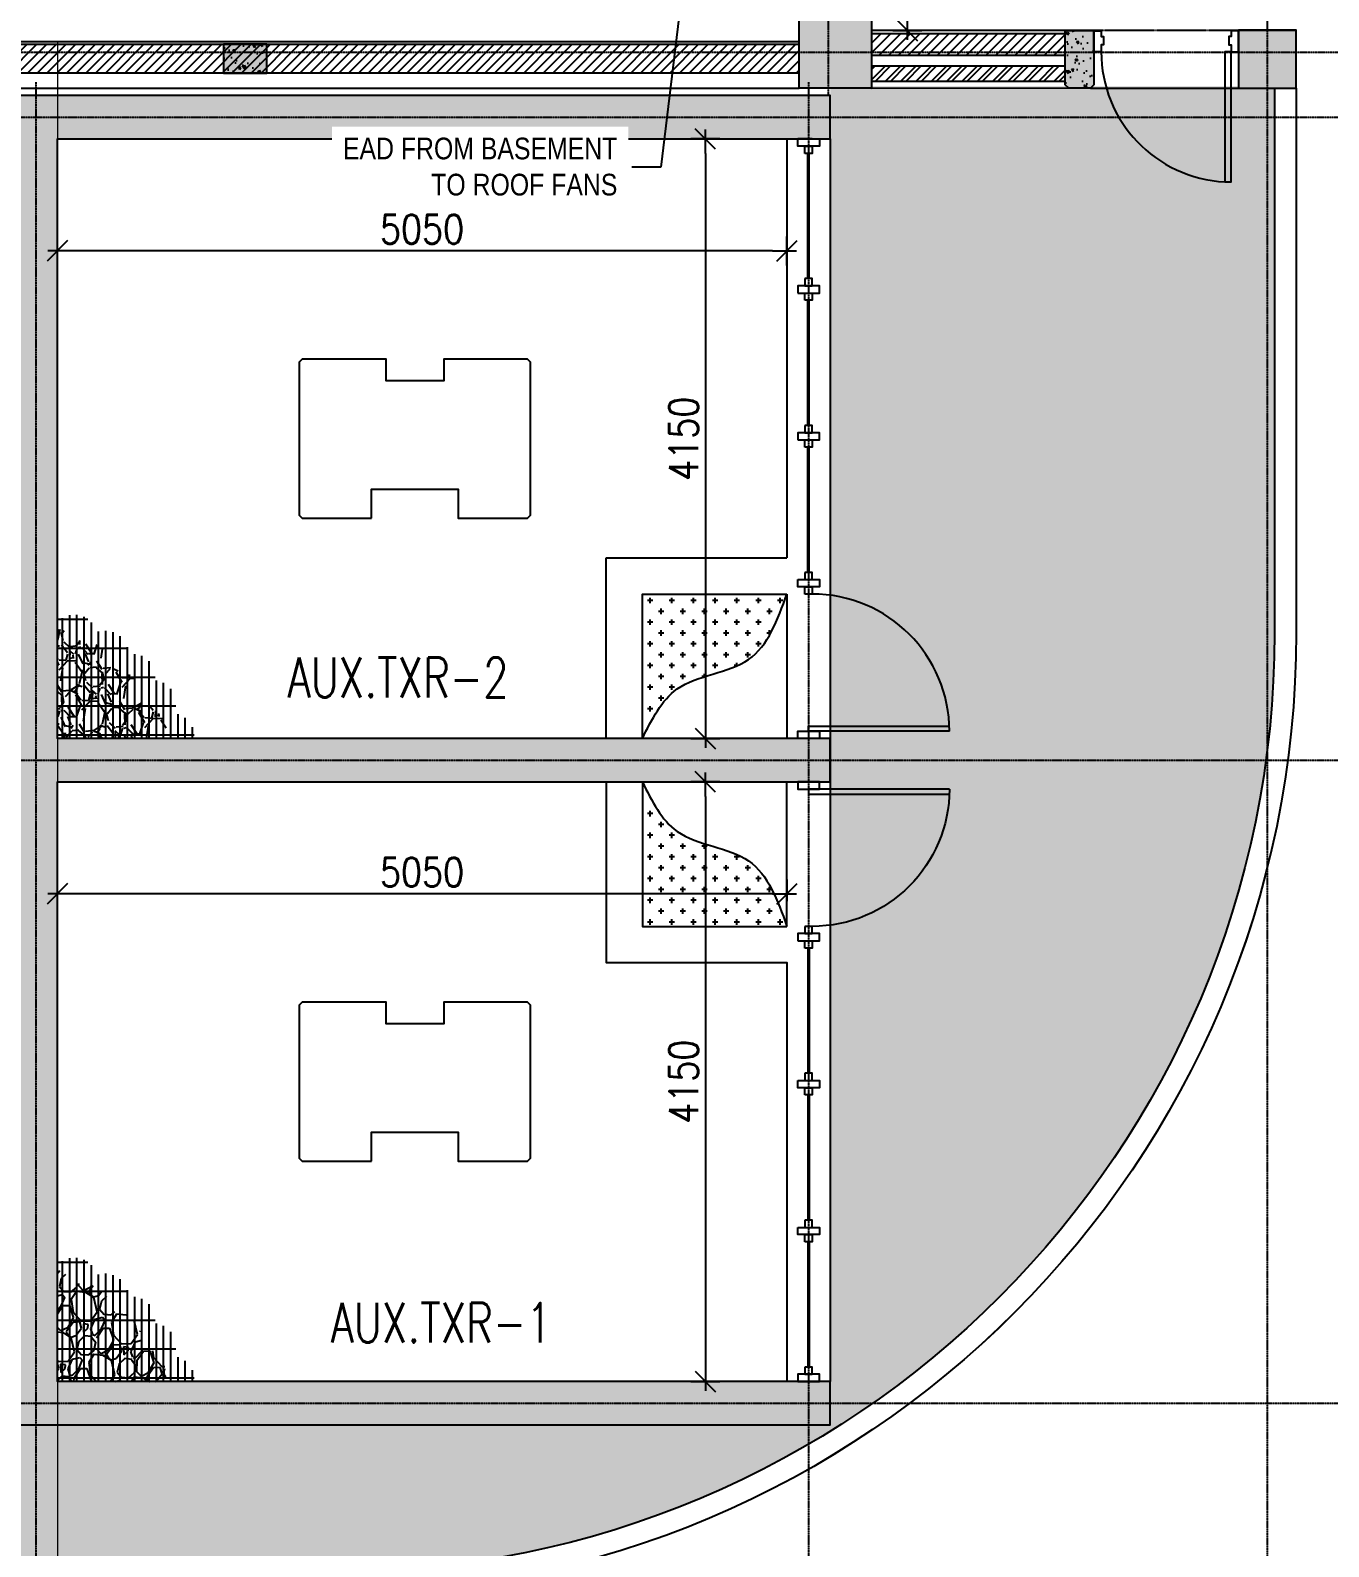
# Model space of a CAD drawing. Header units: metres. Extents: x 841183 to 1048542, y 259326 to 317714.
# Drawn here: x 955536 to 964523, y 279459 to 289954 of the extents above; entities that cross this region are included whole.
import ezdxf
from ezdxf import colors
from ezdxf.entities.mleader import LeaderData, LeaderLine
from ezdxf.math import Vec2, Vec3

# ---------------------------------------------------------------- set-up
doc = ezdxf.new("R2010")
doc.units = ezdxf.units.M
doc.header["$PDMODE"] = 34
for name, pattern in [('CENTER', [2, 1.25, -0.25, 0.25, -0.25]), ('DASHED2', [0.375, 0.25, -0.125]), ('HID', [0.345, 0.225, -0.12]), ('HIDDEN', [0.375, 0.25, -0.125]), ('VILLA AXIS$0$CENTER', [2, 1.25, -0.25, 0.25, -0.25])]:
    doc.linetypes.add(name, pattern=pattern)
for name, color, linetype in [('1-FENCE', 252, 'Continuous'), ('A-100-DIM', 1, 'Continuous'), ('A-AXIS LINE', 253, 'Continuous'), ('A-FIXTURES', 252, 'Continuous'), ('A-SECT-PATT', 9, 'Continuous'), ('A-WALL-1', 252, 'Continuous'), ('A-WALL-2', 252, 'Continuous'), ('G-COL', 252, 'Continuous'), ('G-CUT-LINE', 252, 'Continuous'), ('G-RC-WALL', 252, 'Continuous'), ('G-TEXT', 252, 'Continuous'), ('INTEC -CONC WALL BELOW', 2, 'Continuous'), ('INTEC -DOOR2', 252, 'Continuous'), ('INTEC -FENCE', 252, 'Continuous'), ('INTEC -HATCH3', 252, 'Continuous'), ('INTEC -PLASTER2', 252, 'Continuous'), ('INTEC -RC-WALL', 252, 'Continuous'), ('INTEC -WALL', 252, 'Continuous'), ('PAMCAD-PROJECTION', 7, 'Continuous'), ('TIP - BEAM-CONC', 6, 'Continuous'), ('TIP - DOOR2', 252, 'Continuous')]:
    doc.layers.add(name, color=color, linetype=linetype)
for name, color, linetype, transparency in [('A-AXIS DIMENSION', 252, 'Continuous', 0.6), ('A-HATCH', 252, 'Continuous', 0.6), ('A-HATCH MISC', 251, 'Continuous', 0.6), ('A-HATCH SOLID', 253, 'Continuous', 0.6), ('A-REFLECT DOWN', 252, 'Continuous', 0.6), ('G-HATCH', 253, 'Continuous', 0.6), ('G-HATCH-COL-WALL', 253, 'Continuous', 0.6), ('G-PAVEMENT', 252, 'Continuous', 0.6)]:
    doc.layers.add(name, color=color, linetype=linetype, transparency=transparency)
doc.styles.add('romans', font='romans.shx', dxfattribs={"width": 0.85})
doc.styles.get("Standard").update_dxf_attribs({"font": 'ARIALN.TTF'})
doc.dimstyles.new('DIM-100', dxfattribs={"dimtxt": 200, "dimasz": 100, "dimexe": 50, "dimexo": 75, "dimgap": 50, "dimtad": 1, "dimdec": 0, "dimrnd": 5, "dimzin": 9, "dimdsep": 46, "dimtxsty": 'romans', "dimblk1": 'D-oblique', "dimblk2": 'D-oblique', "dimsah": 1, "dimcen": 100, "dimdle": 100, "dimclrd": 256, "dimclre": 256, "dimclrt": 131, "dimadec": 0, "dimazin": 0, "dimtfac": 1, "dimtdec": 0, "dimtofl": 0, "dimtmove": 2, "dimatfit": 3, "dimldrblk": 'OBLIQUE', "dimfxl": 100, "dimfxlon": 1, "dimtfillclr": 256, "dimtolj": 1, "dimtzin": 0, "dimarcsym": 0})

# ---------------------------------------------------------------- blocks, each defined once
blk = doc.blocks.new('A$C10b3fa2f')
at = {"layer": 'A-REFLECT DOWN'}
h = blk.add_hatch(dxfattribs=at)
h.set_pattern_fill('AR-HBONE', color=256, scale=75, style=0)
h.set_pattern_definition([(45, (-872853.3, -501345.44), (0, 424.26407), [900, -300]), (135, (-872641.16, -501133.3), (3e-14, 424.26407), [900, -300])])
h.paths.add_polyline_path([(-40951.9, -7637.1), (-40445.1, -7637.1), (-40278.2, -7926.1), (-40445.1, -8215.1), (-40951.9, -8215.1), (-41118.8, -7926.1)])
edge = h.paths.add_edge_path()
edge.add_line((-40250.6, -6912.7), (-42275.6, -6912.7))
edge.add_line((-42275.6, -6912.7), (-42275.6, -105.8))
edge.add_line((-42275.6, -105.8), (-42275.6, 38.9))
edge.add_line((-42275.6, 38.9), (-43125, 38.9))
edge.add_line((-43125, 38.9), (-43125, -30517.1))
edge.add_line((-43125, -30517.1), (-43000, -30517.1))
edge.add_line((-43000, -30517.1), (-43000, -32386.1))
edge.add_line((-43000, -32386.1), (-6450, -32386.1))
edge.add_arc((-6450, -25886.1), 6500, 270, 360)
edge.add_line((50, -25886.1), (50, -22117.5))
edge.add_line((50, -22117.5), (-3025.4, -22117.5))
edge.add_line((-3025.4, -22117.5), (-3025.4, -31367.5))
edge.add_line((-3025.4, -31367.5), (-37875.6, -31367.3))
edge.add_line((-37875.6, -31367.3), (-37875.6, -22117.5))
edge.add_line((-37875.6, -22117.5), (-40250.6, -22117.5))
edge.add_line((-40250.6, -22117.5), (-40250.6, -6912.7))
at = {"layer": 'A-REFLECT DOWN', "color": 252, "linetype": 'CENTER', "ltscale": 10, "elevation": 74}
blk.add_lwpolyline([(-43025, -35550.3), (-6450, -35550.3, 0.1989123), (373.6, -32723.9, 0.1989119), (3200, -25900.3), (3200, 275)], format="xyb", dxfattribs=at)
at = {"layer": 'A-REFLECT DOWN', "color": 252}
for points, elevation in [([(6200, 99.7), (6200, -25900.3, -0.414213), (-6450, -38550.3), (-43075, -38550.3)], 74), ([(200, -22130.8), (200, -25900.3, -0.414213), (-6450, -32550.3), (-43050, -32550.3)], 73.9), ([(50, -22130.8), (50, -25900.3, -0.414213), (-6450, -32400.3), (-43000, -32400.3)], 73.9), ([(6310.9, -26900, -0.3914964), (-6450, -38700.3), (-36104.6, -38700.3)], 74)]:
    blk.add_lwpolyline(points, format="xyb", dxfattribs=dict(at, elevation=elevation))
blk = doc.blocks.new('Stf200x300')
at = {"layer": 'A-HATCH SOLID'}
blk.add_hatch(color=256, dxfattribs=at).paths.add_polyline_path([(100, 150), (-100, 150), (-100, -150), (100, -150)])
at = {"layer": 'A-SECT-PATT'}
h = blk.add_hatch(dxfattribs=at)
h.set_pattern_fill('AR-CONC', color=8, style=0)
h.paths.add_polyline_path([(100, 150), (-100, 150), (-100, -150), (100, -150)])
at = {"layer": 'A-WALL-2'}
blk.add_lwpolyline([(-100, -150), (100, -150), (100, 150), (-100, 150)], close=True, dxfattribs=at)
blk = doc.blocks.new('A$C5F633074')
at = {"layer": '1-FENCE'}
blk.add_lwpolyline([(1000, 1050), (1000, 75), (965, 75), (965, 1049)], dxfattribs=at)
for points in [[(1050, 150), (1050, 0), (1000, 0), (1000, 150)], [(50, 50), (0, 50), (0, 100), (50, 100)]]:
    blk.add_lwpolyline(points, close=True, dxfattribs=at)
blk.add_arc((1000, 100), 950, 90, 180, dxfattribs=at)
blk = doc.blocks.new('D-oblique')
for p, q in [((-1, 0), (0.65, 0)), ((-0.71, -0.71), (0.71, 0.71)), ((0, -1), (0, 1))]:
    blk.add_line(p, q)
blk = doc.blocks.new('*D445')
at = {"layer": 'A-AXIS DIMENSION', "lineweight": -2, "transparency": 16777216}
for p, q in [((-8576, -23432), (-8576, -23582)), ((-3525, -23432), (-3525, -23582)), ((-3625, -23532), (-8476, -23532))]:
    blk.add_line(p, q, dxfattribs=at)
at = {"layer": 'Defpoints', "color": 0, "transparency": 16777216}
for p in [(-8576, -22511, 0), (-3525, -22511, 0), (-8576, -23532)]:
    blk.add_point(p, dxfattribs=at)
at = {"layer": 'A-AXIS DIMENSION', "lineweight": -2, "transparency": 16777216, "xscale": 100, "yscale": 100, "zscale": 100, "rotation": 180}
blk.add_blockref('D-oblique', (-8576, -23532), dxfattribs=at)
at = {"layer": 'A-AXIS DIMENSION', "lineweight": -2, "transparency": 16777216, "xscale": 100, "yscale": 100, "zscale": 100}
blk.add_blockref('D-oblique', (-3525, -23532), dxfattribs=at)
at = {"layer": 'A-AXIS DIMENSION', "color": 252, "transparency": 16777216, "insert": (-6051, -23382), "char_height": 200, "attachment_point": 5, "style": 'romans'}
blk.add_mtext('\\A1;5050', dxfattribs=at)
blk = doc.blocks.new('_OBLIQUE')
at = {"color": 0, "linetype": 'ByBlock'}
blk.add_line((-0.5, -0.5), (0.5, 0.5), dxfattribs=at)
blk = doc.blocks.new('*D437')
at = {"layer": 'A-AXIS DIMENSION', "lineweight": -2, "transparency": 16777216}
for p, q in [((-3991, -22757), (-4140, -22757)), ((-4090, -22857), (-4090, -26807)), ((-3991, -26907), (-4140, -26907))]:
    blk.add_line(p, q, dxfattribs=at)
at = {"layer": 'Defpoints', "color": 0, "transparency": 16777216}
for p in [(-3525, -22757, -68), (-4090, -26907), (-3525, -26907, -68)]:
    blk.add_point(p, dxfattribs=at)
at = {"layer": 'A-AXIS DIMENSION', "lineweight": -2, "transparency": 16777216, "xscale": 100, "yscale": 100, "zscale": 100}
for p, rotation in [((-4090, -22757), 90), ((-4090, -26907), 270)]:
    blk.add_blockref('D-oblique', p, dxfattribs=dict(at, rotation=rotation))
at = {"layer": 'A-AXIS DIMENSION', "color": 252, "transparency": 16777216, "insert": (-4240, -24832), "char_height": 200, "attachment_point": 5, "rotation": 90, "style": 'romans'}
blk.add_mtext('\\A1;4150', dxfattribs=at)
blk = doc.blocks.new('*D446')
at = {"layer": 'A-AXIS DIMENSION', "lineweight": -2, "transparency": 16777216}
for p, q in [((-8576, -27882), (-8576, -28032)), ((-3525, -27882), (-3525, -28032)), ((-3625, -27982), (-8476, -27982))]:
    blk.add_line(p, q, dxfattribs=at)
at = {"layer": 'Defpoints', "color": 0, "transparency": 16777216}
for p in [(-8576, -26961, 0), (-3525, -26961, 0), (-8576, -27982)]:
    blk.add_point(p, dxfattribs=at)
at = {"layer": 'A-AXIS DIMENSION', "lineweight": -2, "transparency": 16777216, "xscale": 100, "yscale": 100, "zscale": 100, "rotation": 180}
blk.add_blockref('D-oblique', (-8576, -27982), dxfattribs=at)
at = {"layer": 'A-AXIS DIMENSION', "lineweight": -2, "transparency": 16777216, "xscale": 100, "yscale": 100, "zscale": 100}
blk.add_blockref('D-oblique', (-3525, -27982), dxfattribs=at)
at = {"layer": 'A-AXIS DIMENSION', "color": 252, "transparency": 16777216, "insert": (-6051, -27832), "char_height": 200, "attachment_point": 5, "style": 'romans'}
blk.add_mtext('\\A1;5050', dxfattribs=at)
blk = doc.blocks.new('*D447')
at = {"layer": 'A-AXIS DIMENSION', "lineweight": -2, "transparency": 16777216}
for p, q in [((-3991, -27207), (-4140, -27207)), ((-4090, -27307), (-4090, -31257)), ((-3991, -31357), (-4140, -31357))]:
    blk.add_line(p, q, dxfattribs=at)
at = {"layer": 'Defpoints', "color": 0, "transparency": 16777216}
for p in [(-3525, -27207, -68), (-4090, -31357), (-3525, -31357, -68)]:
    blk.add_point(p, dxfattribs=at)
at = {"layer": 'A-AXIS DIMENSION', "lineweight": -2, "transparency": 16777216, "xscale": 100, "yscale": 100, "zscale": 100}
for p, rotation in [((-4090, -27207), 90), ((-4090, -31357), 270)]:
    blk.add_blockref('D-oblique', p, dxfattribs=dict(at, rotation=rotation))
at = {"layer": 'A-AXIS DIMENSION', "color": 252, "transparency": 16777216, "insert": (-4240, -29282), "char_height": 200, "attachment_point": 5, "rotation": 90, "style": 'romans'}
blk.add_mtext('\\A1;4150', dxfattribs=at)
blk = doc.blocks.new('*D451')
at = {"layer": 'A-AXIS DIMENSION', "lineweight": -2, "transparency": 16777216}
for p, q in [((-2789, -16608), (-2642, -16608)), ((-2692, -16708), (-2692, -21907)), ((-2710, -22007), (-2642, -22007))]:
    blk.add_line(p, q, dxfattribs=at)
at = {"layer": 'Defpoints', "color": 0, "transparency": 16777216}
for p in [(-2940, -16608, -68), (-2776, -22007, -68), (-2692, -22007)]:
    blk.add_point(p, dxfattribs=at)
at = {"layer": 'A-AXIS DIMENSION', "lineweight": -2, "transparency": 16777216, "xscale": 100, "yscale": 100, "zscale": 100}
for p, rotation in [((-2692, -16608), 90), ((-2692, -22007), 270)]:
    blk.add_blockref('D-oblique', p, dxfattribs=dict(at, rotation=rotation))
at = {"layer": 'A-AXIS DIMENSION', "color": 252, "transparency": 16777216, "insert": (-2842, -19307), "char_height": 200, "attachment_point": 5, "rotation": 90, "style": 'romans'}
blk.add_mtext('\\A1;5400', dxfattribs=at)
blk = doc.blocks.new('door1')
at = {"layer": 'TIP - DOOR2'}
blk.add_lwpolyline([(50, 146), (93, 146), (93, 1046, -0.011257), (50, 1046)], format="xyb", close=True, dxfattribs=at)
for points in [[(0, 146), (0, 0), (50, 0), (50, 40), (66, 40), (66, 97), (50, 97), (50, 146)], [(1000, 146), (1000, 0), (950, 0), (950, 40), (934, 40), (934, 97), (950, 97), (950, 146)]]:
    blk.add_lwpolyline(points, close=True, dxfattribs=at)
blk.add_arc((48, 145), 902, 0.0506, 87.1367, dxfattribs=at)
blk = doc.blocks.new('StfGB')
at = {"layer": 'A-HATCH SOLID'}
blk.add_hatch(color=256, dxfattribs=at).paths.add_polyline_path([(-100, -187.5), (100, -187.5), (100, 187.5), (75, 212.5), (-75, 212.5), (-100, 187.5)])
at = {"layer": 'A-SECT-PATT'}
h = blk.add_hatch(dxfattribs=at)
h.set_pattern_fill('AR-CONC', color=8, style=0)
h.paths.add_polyline_path([(-100, -187.5), (100, -187.5), (100, 187.5), (75, 212.5), (-75, 212.5), (-100, 187.5)])
at = {"layer": 'A-WALL-2'}
blk.add_lwpolyline([(-100, -187.5), (100, -187.5), (100, 187.5), (75, 212.5), (-75, 212.5), (-100, 187.5)], close=True, dxfattribs=at)
blk = doc.blocks.new('A$Caca1db55')
ml = blk.add_multileader_mtext('Standard')
ml.set_content('EAD FROM BASEMENT\\PTO ROOF FANS', color=256)
ml.set_leader_properties()
ml.build(insert=Vec2(0, 0))
ml.multileader.update_dxf_attribs({"text_left_attachment_type": 2, "text_right_attachment_type": 2, "dogleg_length": 200, "arrow_head_size": 200})
ctx = ml.context
ctx.base_point, ctx.char_height, ctx.arrow_head_size, ctx.landing_gap_size, ctx.plane_origin = Vec3(-6482, -22677, -133), 150, 200, 100, Vec3(-10290, -26810, -133)
ctx.left_attachment, ctx.right_attachment, ctx.text_align_type = 2, 2, 2
notes = []
notes.append((ctx, [(0, (1, 1, 0), (-4199, -22677, -133), (-1, 0), 200, [(0, [(-3990, -20957, -133)], 0, [])])]))
ctx.mtext.insert, ctx.mtext.alignment, ctx.mtext.flow_direction = Vec3(-4499, -22473, -133), 3, 5
ctx.mtext.has_bg_fill, ctx.mtext.bg_color, ctx.mtext.bg_scale_factor, ctx.mtext.bg_transparency, ctx.mtext.use_window_bg_color = 1, -1027028792, 1.5, 0, 1
for ctx, leaders in notes:
    for number, flags, end, landing, length, lines in leaders:
        leader = LeaderData()
        leader.index, (leader.has_last_leader_line, leader.has_dogleg_vector, leader.attachment_direction) = number, flags
        leader.last_leader_point, leader.dogleg_vector, leader.dogleg_length = Vec3(end), Vec3(landing), length
        for number, points, colour, breaks in lines:
            line = LeaderLine()
            line.index, line.vertices, line.color, line.breaks = number, Vec3.list(points), colors.encode_raw_color(colour), breaks
            leader.lines.append(line)
        ctx.leaders.append(leader)
blk = doc.blocks.new('A$Cef9c9996')
at = {"layer": 'A-100-DIM'}
h = blk.add_hatch(dxfattribs=at)
h.set_pattern_fill('GRATE', color=8, scale=1600, angle=270, style=0)
h.set_pattern_definition([(90, (-972841.61, -288522.57), (50, -5e-14), []), (360, (-972841.61, -288522.57), (-2e-13, -200), [])])
edge = h.paths.add_edge_path()
edge.add_line((-8575.28388, -26906.6906), (-7628.67154, -26906.6906))
edge.add_arc((-7787.77544, -26890.57441), 159.91805, 714.216036974, 803.168181288)
edge.add_arc((-7914.1315, -26664.5579), 160.17336, 695.180732486, 805.180732386)
edge.add_arc((-8054.90597, -26477.72104), 156.61639, 709.987512745, 819.987512645)
edge.add_arc((-8246.80465, -26325.11695), 164.7443, 720.569987463, 830.569987363)
edge.add_arc((-8457.45376, -26207.15891), 157.01557, 733.360518449, 843.360518349)
edge.add_arc((-8692.22098, -26149.20991), 165.49017, 746.250081353, 765.040195233)
edge.add_line((-8575.28388, -26032.10862), (-8575.28388, -26906.6906))
h = blk.add_hatch(dxfattribs=at)
h.set_pattern_fill('GRATE', color=8, scale=1600, angle=270, style=0)
h.set_pattern_definition([(90, (-972841.61, -292972.57), (50, -5e-14), []), (360, (-972841.61, -292972.57), (-2e-13, -200), [])])
edge = h.paths.add_edge_path()
edge.add_line((-8575.28388, -31356.6906), (-7628.67154, -31356.6906))
edge.add_arc((-7787.77544, -31340.57441), 159.91805, 714.216036974, 803.168181288)
edge.add_arc((-7914.1315, -31114.5579), 160.17336, 695.180732486, 805.180732386)
edge.add_arc((-8054.90597, -30927.72104), 156.61639, 709.987512745, 819.987512645)
edge.add_arc((-8246.80465, -30775.11695), 164.7443, 720.569987463, 830.569987363)
edge.add_arc((-8457.45376, -30657.15891), 157.01557, 733.360518449, 843.360518349)
edge.add_arc((-8692.22098, -30599.20991), 165.49017, 746.250081353, 765.040195233)
edge.add_line((-8575.28388, -30482.10862), (-8575.28388, -31356.6906))
at = {"layer": 'A-HATCH'}
h = blk.add_hatch(dxfattribs=at)
h.set_pattern_fill('ANSI31', color=256, scale=15)
h.set_pattern_definition([(45, (-39909.46, -21338.69), (-33.67596, 33.67596), [])])
h.paths.add_polyline_path([(-3440.03788, -22301.69087), (-3440.03788, -22101.69087), (-10926.07223, -22101.69087), (-10926.07223, -22301.69087)])
at = {"layer": 'A-HATCH SOLID'}
for points in [[(-0.03327, -22405.84578), (0.00198, -22005.00108), (-399.99756, -22005.00108), (-400.03281, -22405.84578)], [(-0.03327, -22406.26834), (0.00198, -22005.42364), (-399.99756, -22005.42364), (-400.03281, -22406.26834)]]:
    blk.add_hatch(color=256, dxfattribs=at).paths.add_polyline_path(points)
at = {"layer": 'A-REFLECT DOWN'}
h = blk.add_hatch(dxfattribs=at)
h.set_pattern_fill('AR-HBONE', color=256, scale=75, style=0)
h.set_pattern_definition([(45, (-873053.33, -501634.64), (0, 424.26407), [900, -300]), (135, (-872841.2, -501422.5), (3e-14, 424.26407), [900, -300])])
h.paths.add_polyline_path([(-41151.96082, -7926.32103), (-40645.1139, -7926.32103), (-40478.26212, -8215.31679), (-40645.1139, -8504.31255), (-41151.96082, -8504.31255), (-41318.8126, -8215.31679)])
edge = h.paths.add_edge_path()
edge.add_line((-40450.61533, -7201.94287), (-42475.61533, -7201.94287))
edge.add_line((-42475.61533, -7201.94287), (-42475.61533, -394.99875))
edge.add_line((-42475.61533, -394.99875), (-42475.61533, -250.33845))
edge.add_line((-42475.61533, -250.33845), (-43325.04045, -250.33845))
edge.add_line((-43325.04045, -250.33845), (-43325.03899, -30806.27827))
edge.add_line((-43325.03899, -30806.27827), (-43200.04115, -30806.27827))
edge.add_line((-43200.04115, -30806.27827), (-43200.04115, -32675.32518))
edge.add_line((-43200.04115, -32675.32518), (-6650.05266, -32675.32518))
edge.add_arc((-6650.05266, -26175.32518), 6500, 270, 360)
edge.add_line((-150.05266, -26175.32518), (-150.05266, -22406.69091))
edge.add_line((-150.05266, -22406.69091), (-3225.46308, -22406.69091))
edge.add_line((-3225.46308, -22406.69091), (-3225.46308, -31656.6906))
edge.add_line((-3225.46308, -31656.6906), (-38075.61537, -31656.47599))
edge.add_line((-38075.61537, -31656.47599), (-38075.61537, -22406.6906))
edge.add_line((-38075.61537, -22406.6906), (-40450.61533, -22406.6906))
edge.add_line((-40450.61533, -22406.6906), (-40450.61533, -7201.94287))
at = {"layer": 'G-HATCH'}
h = blk.add_hatch(dxfattribs=at)
h.set_pattern_fill('CROSS', color=256, scale=300, angle=-270, style=0)
h.set_pattern_definition([(90, (-985672.97, -298861.62), (-75, 75), [37.5, -112.5]), (180, (-985654.22, -298842.87), (-75, -75), [37.5, -112.5])])
edge = h.paths.add_edge_path()
edge.add_spline(control_points=[(-4525.46308, -26906.6906), (-4460.32515, -26773.87378), (-4312.09703, -26471.63532), (-3719.66574, -26447.3148), (-3589.80209, -26085.79846), (-3525.46308, -25906.6906)], knot_values=[0, 0, 0, 0, 419.0533606415, 953.5994301289, 1478.4730783566, 1478.4730783566, 1478.4730783566, 1478.4730783566], degree=3, periodic=0)
edge.add_line((-3525.46308, -25906.6906), (-4525.46308, -25906.6906))
edge.add_line((-4525.46308, -25906.6906), (-4525.46308, -26906.6906))
h = blk.add_hatch(dxfattribs=at)
h.set_pattern_fill('CROSS', color=256, scale=300, angle=-270, style=0)
h.set_pattern_definition([(90, (-985672.97, -303186.62), (-75, 75), [37.5, -112.5]), (180, (-985654.22, -303167.87), (-75, -75), [37.5, -112.5])])
edge = h.paths.add_edge_path()
edge.add_spline(control_points=[(-4525.46308, -27206.6906), (-4460.32515, -27339.50742), (-4312.09703, -27641.74589), (-3719.66574, -27666.06641), (-3589.80209, -28027.58274), (-3525.46308, -28206.6906)], knot_values=[0, 0, 0, 0, 419.0533606415, 953.5994301289, 1478.4730783566, 1478.4730783566, 1478.4730783566, 1478.4730783566], degree=3, periodic=0)
edge.add_line((-3525.46308, -28206.6906), (-4525.46308, -28206.6906))
edge.add_line((-4525.46308, -28206.6906), (-4525.46308, -27206.6906))
at = {"layer": 'G-HATCH-COL-WALL'}
h = blk.add_hatch(color=256, dxfattribs=at)
h.dxf.hatch_style = 1
h.paths.add_polyline_path([(-2938.98285, -22406.6906), (-3440.03788, -22406.6906), (-3440.03788, -21926.6906), (-3420.03788, -21906.6906), (-2938.98285, -21906.6906)])
h = blk.add_hatch(color=256, dxfattribs=at)
h.dxf.hatch_style = 1
h.paths.add_polyline_path([(-400.03281, -22406.26834), (-0.03281, -22406.26834), (0.00244, -22005.42318), (-399.99756, -22005.42318)])
h = blk.add_hatch(color=256, dxfattribs=at)
h.dxf.hatch_style = 1
h.paths.add_polyline_path([(-400.03281, -22406.69091), (-0.03281, -22406.69091), (0.00244, -22005.84574), (-399.99756, -22005.84574)])
blk.add_hatch(color=256, dxfattribs=at).paths.add_polyline_path([(-23175.61537, -31656.47599), (-23175.61537, -22756.6906), (-16175.61537, -22756.6906), (-16175.61537, -31656.47599), (-15875.61537, -31656.47599), (-15875.61537, -22756.6906), (-8875.61537, -22756.6906), (-8875.61537, -31656.6906), (-8575.61537, -31656.6906), (-3225.46308, -31656.6906), (-3225.46308, -31356.6906), (-8575.61537, -31356.6906), (-8575.61537, -27206.6906), (-3225.46308, -27206.6906), (-3225.46308, -26906.6906), (-8575.61537, -26906.6906), (-8575.61537, -22756.6906), (-3225.46308, -22756.6906), (-3225.46308, -22456.6906), (-38075.61537, -22456.6906), (-38075.61537, -31656.47599), (-37775.61537, -31656.47599), (-37775.61537, -22756.6906), (-30775.61537, -22756.6906), (-30775.61537, -31656.47599), (-30475.61537, -31656.47599), (-30475.61537, -22756.6906), (-23475.61537, -22756.6906), (-23475.61537, -31656.47599)])
at = {"layer": 'G-PAVEMENT'}
h = blk.add_hatch(dxfattribs=at)
h.set_pattern_fill('GRAVEL', color=256, scale=320, angle=240.564652468, style=0)
h.set_pattern_definition([(251.4225475, (-972676.147, -288164.653), (-1250.1344166, -3644.8818248), [43.05152, -4262.10816]), (294.4656475, (-972689.862, -288205.461), (-1608.44510773, 3501.55753049), [73.87776, -7313.896]), (346.9249475, (-972659.266, -288272.706), (-4638.21858864, 1057.037774), [52.09216, -5157.13024]), (212.1616475, (-972667.607, -288420.71), (5416.56861085, 3423.91367832), [67.27616, -6660.33856]), (186.6016475, (-972724.56, -288456.522), (4130.60381992, 493.6733815), [65.9696, -6530.99936]), (122.1616475, (-972790.092, -288464.107), (3423.91367832, -5416.56861085), [67.27616, -6660.33856]), (81.7411475, (-972825.904, -288407.154), (-742.51556676, -5195.6010759), [88.96928, -8807.95168]), (47.1800475, (-972813.124, -288319.107), (5030.38107967, 5410.58819743), [83.99616, -8315.62272]), (358.0057475, (-972756.032, -288257.497), (4881.07812042, -185.13956462), [67.504, -6682.90336]), (304.1989475, (-972688.568, -288259.846), (-2008.562051, 2908.34641764), [77.06624, -3776.24416]), (257.0379475, (-972645.252, -288323.587), (-1178.46865098, -5074.1710522), [99.66336, -9866.68]), (340.6212475, (-972826.083, -288146.38), (2772.9765857, -1007.2744306), [34.01632, -3367.63008]), (307.9661475, (-972793.993, -288157.666), (-2601.77997888, 3308.46484264), [64.71584, -6406.88352]), (254.435348, (-972754.18, -288208.69), (-278.69154, -157.261213), [45.25472, -407.29344]), (276.2367475, (-972709.73, -288209.323), (-228.9225037, 1707.9797289), [24.37056, -2412.6768]), (187.6339475, (-972707.08, -288233.55), (993.3355865, 193.0921078), [34.46496, -1688.78784]), (88.4715475, (-972741.24, -288238.13), (85.6004166, 1150.5965283), [55.97728, -1809.92736]), (317.870248, (-972739.75, -288182.17), (-593.213406, 400.122114), [40.47712, -971.45184]), (103.0458475, (-972615.87, -288395.19), (-736.53966162, 3258.69749288), [56.704, -5613.7104]), (49.0891475, (-972628.67, -288339.95), (-2436.56267164, -2844.6376333), [47.57152, -4709.57056]), (186.2367475, (-972684.01, -288150.72), (1707.9797289, 228.9225037), [48.7408, -2388.30656]), (135.8248475, (-972732.462, -288156.013), (2408.68431824, -2315.1327993), [56.704, -5613.7104]), (139.9913475, (-972788.66, -288492.692), (1343.6879031, -1078.9360815), [54.6816, -2679.39968]), (184.6602475, (-972830.542, -288457.537), (3851.91153416, 336.41825684), [45.81696, -4535.88576]), (52.6339475, (-972964.274, -288305.193), (1078.9346544, 1343.6890558), [48.7408, -2388.30656]), (102.0813475, (-972934.693, -288266.455), (929.6311738, -4252.03324923), [53.64192, -5310.53568]), (49.9913475, (-972887.216, -288441.75), (-1078.9360815, -1343.6879031), [27.3408, -2706.74048]), (18.1254475, (-972954.84, -288321.914), (1272.026815, 350.3539825), [16.3168, -1615.36928]), (313.4715475, (-972939.33, -288316.84), (-750.474491, 678.813653), [65.9696, -1253.424]), (293.4263475, (-972893.944, -288364.713), (-1293.9203419, 2944.17552107), [61.136, -6052.45536]), (175.745248, (-972766.32, -288252.28), (714.644158, 35.830434), [46.15104, -1107.62528]), (126.2781475, (-972812.347, -288248.857), (-3230.824831, 4423.23094335), [80.57408, -7976.82016]), (58.4899475, (-972860.023, -288183.902), (-1321.7956186, -2215.5940324), [32.94592, -3261.65568]), (29.435348, (-972842.8, -288155.8), (435.95262, -121.43029), [19.2, -300.8]), (359.1789475, (-972882.438, -288365.57), (-2579.8847114, 13.9358512), [44.45568, -4401.1264]), (71.4225475, (-972837.987, -288366.206), (1250.1344166, 3644.8818248), [86.10304, -4219.05664]), (119.435348, (-972810.56, -288284.6), (121.43029, 435.95262), [83.2, -236.8]), (154.1305475, (-972851.444, -288212.13), (3523.45331417, -1686.08342853), [50.59648, -5009.04768]), (225.3807475, (-972896.97, -288190.053), (-957.5047016, -907.7361), [46.59264, -2283.04256]), (271.7893475, (-972929.696, -288223.218), (201.04478162, -6867.74930216), [75.8608, -7510.23168]), (304.0092475, (-972927.327, -288299.042), (2323.08522974, -3465.72870218), [80.25568, -7945.30368])])
edge = h.paths.add_edge_path()
edge.add_line((-8575.28388, -26906.6906), (-7826.91305, -26906.6906))
edge.add_arc((-8014.50483, -26864.81876), 192.20803, 707.417422143, 805.180732386)
edge.add_arc((-8197.00062, -26627.07339), 203.94935, 706.902460372, 812.149458212)
edge.add_arc((-8402.33339, -26425.23419), 197.69316, 720.569987463, 830.569987363)
edge.add_arc((-8649.60222, -26304.13638), 188.97339, 739.793139653, 786.841622173)
edge.add_line((-8575.28388, -26130.39022), (-8575.28388, -26906.6906))
h = blk.add_hatch(dxfattribs=at)
h.set_pattern_fill('GRAVEL', color=256, scale=320, angle=240.564652468, style=0)
h.set_pattern_definition([(108.57744, (-959024.364, -309555.057), (-1250.1337647, 3644.8821065), [43.05152, -4262.10818]), (65.5343932, (-959038.08, -309514.249), (-1608.4425197, -3501.5586045), [73.87776, -7313.89592]), (13.0750995, (-959007.483, -309447.004), (-4638.21763095, -1057.04172478), [52.09216, -5157.13043]), (147.8383415, (-959015.824, -309299), (5416.5679024, -3423.91474175), [67.27616, -6660.33857]), (173.3983066, (-959072.777, -309263.188), (4130.6032622, -493.67670635), [65.9696, -6530.9994]), (237.8383415, (-959138.309, -309255.603), (3423.91474175, 5416.5679024), [67.27616, -6660.33857]), (278.258893, (-959174.121, -309312.556), (-742.51939594, 5195.60053763), [88.96928, -8807.95154]), (312.8199808, (-959161.341, -309400.602), (5030.38382255, -5410.58579064), [83.99616, -8315.62288]), (1.994218, (-959104.249, -309462.213), (4881.0782088, 185.13648926), [67.504, -6682.9034]), (55.8010108, (-959036.786, -309459.864), (-2008.564262, -2908.3448223), [77.06624, -3776.24403]), (102.9620903, (-958993.469, -309396.123), (-1178.4720137, 5074.17024871), [99.66336, -9866.68]), (19.3787273, (-959174.3, -309573.33), (2772.976871, 1007.2731869), [34.01632, -3367.63034]), (52.0338869, (-959142.21, -309562.044), (-2601.77804415, -3308.46656459), [64.71584, -6406.88365]), (105.564652, (-959102.4, -309511.02), (-278.691453, 157.261164), [45.25472, -407.29362]), (83.763243, (-959057.946, -309510.387), (-228.9229154, -1707.9795955), [24.37056, -2412.67683]), (172.366062, (-959055.3, -309486.16), (993.3355244, -193.09204), [34.46496, -1688.78778]), (271.528409, (-959089.46, -309481.58), (85.5994134, -1150.596689), [55.97728, -1809.92733]), (42.129704, (-959087.97, -309537.54), (-593.213782, -400.121742), [40.47712, -971.45173]), (256.9541928, (-958964.087, -309324.52), (-736.5372842, -3258.69802667), [56.704, -5613.71045]), (310.9108284, (-958976.887, -309379.76), (-2436.56132906, 2844.638622), [47.57152, -4709.57048]), (173.763243, (-959032.227, -309568.99), (1707.9795955, -228.9229154), [48.7408, -2388.30659]), (224.1751121, (-959080.68, -309563.696), (2408.68600423, 2315.13104014), [56.704, -5613.71045]), (220.0086072, (-959136.876, -309227.018), (1343.6887288, 1078.9349379), [54.6816, -2679.3996]), (175.339793, (-959178.76, -309262.173), (3851.91180885, -336.4155419), [45.81696, -4535.88578]), (307.366062, (-959312.49, -309414.517), (1078.9349379, -1343.6887288), [48.7408, -2388.30659]), (257.918677, (-959282.91, -309453.255), (929.6293241, 4252.0335511), [53.64192, -5310.53556]), (310.0086072, (-959235.433, -309277.96), (-1078.9349379, 1343.6887288), [27.3408, -2706.7404]), (341.874585, (-959303.055, -309397.796), (1272.0269778, -350.3532043), [16.3168, -1615.36944]), (46.528409, (-959287.55, -309402.87), (-750.4749466, -678.8131956), [65.9696, -1253.4242]), (66.5736584, (-959242.161, -309354.997), (-1293.92019087, -2944.17569783), [61.136, -6052.45542]), (184.25472, (-959114.54, -309467.43), (714.644071, -35.8308755), [46.15104, -1107.62537]), (233.721879, (-959160.564, -309470.853), (-3230.82270183, -4423.23237795), [80.57408, -7976.82004]), (301.5100484, (-959208.24, -309535.808), (-1321.7955157, 2215.5939643), [32.94592, -3261.65573]), (330.564652, (-959191.02, -309563.9), (435.95262, 121.43029), [19.2, -300.8]), (0.8210896, (-959230.655, -309354.14), (-2579.88483107, -13.9376624), [44.45568, -4401.1264]), (288.57744, (-959186.204, -309353.504), (1250.1337647, -3644.8821065), [86.10304, -4219.05666]), (240.564652, (-959158.77, -309435.12), (121.43029, -435.95262), [83.2, -236.8]), (205.869499, (-959199.66, -309507.58), (-3523.4518176, -1686.08638246), [50.59648, -5009.04778]), (134.6192566, (-959245.187, -309529.656), (-957.504649, 907.736111), [46.59264, -2283.04252]), (88.2106278, (-959277.913, -309496.492), (201.04759059, 6867.74925768), [75.8608, -7510.23174]), (55.9907312, (-959275.544, -309420.668), (2323.08659081, 3465.727729), [80.25568, -7945.30349])])
edge = h.paths.add_edge_path()
edge.add_line((-8575.28388, -31356.6906), (-7826.91305, -31356.6906))
edge.add_arc((-8014.50483, -31314.81876), 192.20803, 707.417422143, 805.180732386)
edge.add_arc((-8197.00062, -31077.07339), 203.94935, 706.902460372, 812.149458212)
edge.add_arc((-8402.33339, -30875.23419), 197.69316, 720.569987463, 830.569987363)
edge.add_arc((-8649.60222, -30754.13638), 188.97339, 739.793139653, 786.841622173)
edge.add_line((-8575.28388, -30580.39022), (-8575.28388, -31356.6906))
at = {"layer": 'INTEC -HATCH3'}
h = blk.add_hatch(dxfattribs=at)
h.set_pattern_fill('ANSI31', color=256, scale=15, angle=360, style=0)
h.set_pattern_definition([(45, (-178311.72, 144712.88), (-33.67596, 33.67596), [])])
h.paths.add_polyline_path([(-2938.98285, -22026.6906), (-2938.98285, -22176.6906), (-1600.03281, -22176.6906), (-1600.03281, -22026.6906)])
h = blk.add_hatch(dxfattribs=at)
h.set_pattern_fill('ANSI32', color=256, scale=200, angle=360, style=0)
h.set_pattern_definition([(45, (-990.52, -31251.41), (-53.033, 53.033), []), (45, (-955.16, -31251.41), (-53.033, 53.033), [])])
h.paths.add_polyline_path([(-2938.98285, -22251.6906), (-2938.98285, -22356.6906), (-1600.03281, -22356.6906), (-1600.03281, -22251.6906)])
at = {"layer": 'A-AXIS LINE', "linetype": 'VILLA AXIS$0$CENTER', "ltscale": 4}
for p, q in [((-3240.03788, 4858.12244, 26.44237), (-3240.03788, -22456.82146, 7.35664)), ((-200.03281, 4858.12244, 0.00009), (-200.03281, -34394.0789, -45.52753)), ((-40765.74437, -22156.6906, -113.58086), (8014.64756, -22156.6906, 0.00009)), ((-8725.61537, -22363.43469, 0.00007), (-8725.61537, -34394.0789, 0.00007)), ((-3375.46308, -22363.43469, 0.00009), (-3375.46308, -34394.0789, 0.00009)), ((-38578.32716, -22606.69025, -107.74614), (7325.10573, -22606.69025, 0.00007)), ((-38578.32716, -27056.6906, -107.83912), (8014.64756, -27056.6906, 0.00007)), ((-38578.32716, -31506.6906, -107.83911), (8014.64756, -31506.6906, 0.00008))]:
    blk.add_line(p, q, dxfattribs=at)
at = {"layer": 'A-FIXTURES', "elevation": 47.92296}
blk.add_lwpolyline([(-10926.07223, -22081.69087), (-3440.03788, -22081.69087)], dxfattribs=at)
at = {"layer": 'A-HATCH MISC', "color": 8, "linetype": 'HIDDEN', "lineweight": 0, "ltscale": 10, "elevation": -20.1304}
blk.add_lwpolyline([(-8575.61537, -22081.69087), (-8575.61537, -33318.43128)], dxfattribs=at)
at = {"layer": 'A-REFLECT DOWN', "elevation": 47.92292}
for points in [[(-0.03327, -22405.84578), (-0.05266, -26175.33856, -0.4142129731), (-6650.05266, -32825.32518), (-43250.04115, -32825.32518)], [(-150.04508, -22405.84578), (-150.05266, -26175.33825, -0.4142129731), (-6650.05266, -32675.32518), (-43200.0412, -32675.32518)]]:
    blk.add_lwpolyline(points, format="xyb", dxfattribs=at)
at = {"layer": 'A-WALL-1', "elevation": -20.13038}
for points in [[(-0.03327, -22405.84578), (0.00198, -22005.00108), (-399.99756, -22005.00108), (-400.03281, -22405.84578)], [(-0.03327, -22406.26834), (0.00198, -22005.42364), (-399.99756, -22005.42364), (-400.03281, -22406.26834)]]:
    blk.add_lwpolyline(points, close=True, dxfattribs=at)
at = {"layer": 'A-WALL-2'}
for p, q in [((-2938.98285, -22026.69056, -20.13038), (-1600.03281, -22026.69091, -20.13038)), ((-10926.07223, -22101.69087, -20.1304), (-3440.03788, -22101.69087, -20.13038)), ((-2938.98285, -22176.69056, -20.13038), (-1600.03281, -22176.69091, -20.13038)), ((-3440.03788, -22301.69087, -20.13038), (-10926.07223, -22301.69087, -20.1304)), ((-2938.98285, -22251.69056, -20.13038), (-1600.03281, -22251.69091, -20.13038))]:
    blk.add_line(p, q, dxfattribs=at)
at = {"layer": 'A-WALL-2', "elevation": -20.13038}
blk.add_lwpolyline([(-2938.98285, -22356.69056), (-1600.03281, -22356.69091)], dxfattribs=at)
at = {"layer": 'G-COL', "color": 8, "linetype": 'HID', "ltscale": 10}
blk.add_line((-400.17501, -22005.8458, -20.13038), (-2938.98285, -22006.74835, -20.13038), dxfattribs=at)
at = {"layer": 'G-COL', "color": 8}
blk.add_line((-400.03281, -22405.84578, -20.13038), (-2938.98285, -22406.74837, -20.13038), dxfattribs=at)
at = {"layer": 'G-COL', "elevation": -20.13038}
for points in [[(-2938.98285, -22406.6906), (-3440.03788, -22406.6906), (-3440.03788, -21926.6906), (-3420.03788, -21906.6906), (-2938.98285, -21906.6906)], [(-400.03281, -22406.26834), (-0.03281, -22406.26834), (0.00244, -22005.42318), (-399.99756, -22005.42318)], [(-400.03281, -22406.69091), (-0.03281, -22406.69091), (0.00244, -22005.84574), (-399.99756, -22005.84574)]]:
    blk.add_lwpolyline(points, close=True, dxfattribs=at)
at = {"layer": 'G-CUT-LINE', "color": 8, "linetype": 'ByBlock'}
for points in [[(-4525.46308, -26906.6906, -20.13038), (-4284.8838, -26563.57644, -20.13038), (-3790.8039, -26359.55548, -20.13038), (-3525.46308, -25906.6906, -20.13038)], [(-4525.46308, -27206.6906, -20.13038), (-4284.8838, -27549.80476, -20.13038), (-3790.8039, -27753.82573, -20.13038), (-3525.46308, -28206.6906, -20.13038)]]:
    blk.add_spline(points, degree=3, dxfattribs=at)
at = {"layer": 'G-RC-WALL'}
for p, q in [((-4775.46308, -26906.6906, -20.13038), (-4775.46308, -25656.6906, -20.13038)), ((-4775.46308, -25656.6906, -20.13038), (-3525.46308, -25656.6906, -20.13038)), ((-3525.46308, -28206.6906, -20.13038), (-3525.46308, -27206.6906, -20.13038))]:
    blk.add_line(p, q, dxfattribs=at)
for points, elevation in [([(-3525.46308, -22756.6906), (-3525.46308, -25656.6906)], -20.13038), ([(-3225.46308, -22756.6906), (-3225.46308, -31356.6906)], -20.13038), ([(-6400.53923, -25381.48756), (-6400.53923, -25181.48756), (-5800.53923, -25181.48756), (-5800.53923, -25381.48756), (-5320.53923, -25381.48756), (-5300.53923, -25361.48756), (-5300.53923, -24301.48756), (-5320.53923, -24281.48756), (-5900.53923, -24281.48756), (-5900.53923, -24431.48756), (-6300.53923, -24431.48756), (-6300.53923, -24281.48756), (-6880.53923, -24281.48756), (-6900.53923, -24301.48756), (-6900.53923, -25361.48756), (-6880.53923, -25381.48756), (-6400.53923, -25381.48756)], -20.1304), ([(-4525.46308, -26906.6906), (-4525.46308, -25906.6906), (-3525.46308, -25906.6906)], -20.13038), ([(-3525.46308, -25906.6906), (-3525.46308, -26906.6906)], -20.13038), ([(-4775.46308, -27206.6906), (-4775.46308, -28456.6906), (-3525.46308, -28456.6906), (-3525.46308, -31356.6906)], -20.13038), ([(-4525.46308, -27206.6906), (-4525.46308, -28206.6906), (-3525.46308, -28206.6906)], -20.13038), ([(-6400.53923, -29831.48756), (-6400.53923, -29631.48756), (-5800.53923, -29631.48756), (-5800.53923, -29831.48756), (-5320.53923, -29831.48756), (-5300.53923, -29811.48756), (-5300.53923, -28751.48756), (-5320.53923, -28731.48756), (-5900.53923, -28731.48756), (-5900.53923, -28881.48756), (-6300.53923, -28881.48756), (-6300.53923, -28731.48756), (-6880.53923, -28731.48756), (-6900.53923, -28751.48756), (-6900.53923, -29811.48756), (-6880.53923, -29831.48756), (-6400.53923, -29831.48756)], -20.1304)]:
    blk.add_lwpolyline(points, dxfattribs=dict(at, elevation=elevation))
at = {"layer": 'INTEC -FENCE'}
for p, q in [((-3350.46308, -22756.6906, -20.1304), (-3450.46308, -22756.6906, -20.1304)), ((-3350.46308, -22806.6906, -20.1304), (-3450.46308, -22806.6906, -20.1304)), ((-3380.46308, -23723.3706, -20.13038), (-3380.46308, -22856.7106, -20.13038)), ((-3370.46308, -23723.3706, -20.13038), (-3370.46308, -22856.7106, -20.13038)), ((-3450.46308, -23773.3706, -20.13038), (-3450.46308, -23823.3706, -20.13038)), ((-3350.46308, -23773.3706, -20.13038), (-3450.46308, -23773.3706, -20.13038)), ((-3380.46308, -24740.0306, -20.13038), (-3380.46308, -23873.3706, -20.13038)), ((-3370.46308, -24740.0306, -20.13038), (-3370.46308, -23873.3706, -20.13038)), ((-3450.46308, -24790.0306, -20.13038), (-3450.46308, -24840.0306, -20.13038)), ((-3350.46308, -24790.0306, -20.13038), (-3450.46308, -24790.0306, -20.13038)), ((-3380.46308, -25756.6906, -20.13038), (-3380.46308, -24890.0306, -20.13038)), ((-3370.46308, -25756.6906, -20.13038), (-3370.46308, -24890.0306, -20.13038)), ((-3450.46308, -25856.6906, -20.13038), (-3450.46308, -25806.6906, -20.13038)), ((-3350.46308, -25856.6906, -20.13038), (-3450.46308, -25856.6906, -20.13038)), ((-3350.46308, -28256.6906, -20.13038), (-3450.46308, -28256.6906, -20.13038)), ((-3450.46308, -28256.6906, -20.13038), (-3450.46308, -28306.6906, -20.13038)), ((-3380.46308, -28356.6906, -20.13038), (-3380.46308, -29223.3506, -20.13038)), ((-3370.46308, -28356.6906, -20.13038), (-3370.46308, -29223.3506, -20.13038)), ((-3450.46308, -29323.3506, -20.13038), (-3450.46308, -29273.3506, -20.13038)), ((-3350.46308, -29323.3506, -20.13038), (-3450.46308, -29323.3506, -20.13038)), ((-3380.46308, -29373.3506, -20.13038), (-3380.46308, -30240.0106, -20.13038)), ((-3370.46308, -29373.3506, -20.13038), (-3370.46308, -30240.0106, -20.13038)), ((-3450.46308, -30340.0106, -20.13038), (-3450.46308, -30290.0106, -20.13038)), ((-3350.46308, -30340.0106, -20.13038), (-3450.46308, -30340.0106, -20.13038)), ((-3380.46308, -30390.0106, -20.13038), (-3380.46308, -31256.6706, -20.13038)), ((-3370.46308, -30390.0106, -20.13038), (-3370.46308, -31256.6706, -20.13038)), ((-3350.46308, -31306.6906, -20.1304), (-3450.46308, -31306.6906, -20.1304))]:
    blk.add_line(p, q, dxfattribs=at)
at = {"layer": 'INTEC -FENCE', "elevation": -20.13038}
for points in [[(-3450.46308, -22756.6906), (-3300.46308, -22756.6906), (-3300.46308, -22806.6906), (-3450.46308, -22806.6906)], [(-3400.46308, -22856.6906), (-3400.46308, -22806.6906), (-3350.46308, -22806.6906), (-3350.46308, -22856.6906)], [(-3450.46308, -23823.3706), (-3300.46308, -23823.3706), (-3300.46308, -23773.3706), (-3450.46308, -23773.3706)], [(-3400.46308, -23723.3706), (-3400.46308, -23773.3706), (-3350.46308, -23773.3706), (-3350.46308, -23723.3706)], [(-3400.46308, -23873.3706), (-3400.46308, -23823.3706), (-3350.46308, -23823.3706), (-3350.46308, -23873.3706)], [(-3400.46308, -24740.0306), (-3400.46308, -24790.0306), (-3350.46308, -24790.0306), (-3350.46308, -24740.0306)], [(-3450.46308, -24840.0306), (-3300.46308, -24840.0306), (-3300.46308, -24790.0306), (-3450.46308, -24790.0306)], [(-3400.46308, -24890.0306), (-3400.46308, -24840.0306), (-3350.46308, -24840.0306), (-3350.46308, -24890.0306)], [(-3450.46308, -25806.6906), (-3300.46308, -25806.6906), (-3300.46308, -25856.6906), (-3450.46308, -25856.6906)], [(-3400.46308, -25756.6906), (-3400.46308, -25806.6906), (-3350.46308, -25806.6906), (-3350.46308, -25756.6906)], [(-3450.46308, -28306.6906), (-3300.46308, -28306.6906), (-3300.46308, -28256.6906), (-3450.46308, -28256.6906)], [(-3400.46308, -28356.6906), (-3400.46308, -28306.6906), (-3350.46308, -28306.6906), (-3350.46308, -28356.6906)], [(-3450.46308, -29273.3506), (-3300.46308, -29273.3506), (-3300.46308, -29323.3506), (-3450.46308, -29323.3506)], [(-3400.46308, -29223.3506), (-3400.46308, -29273.3506), (-3350.46308, -29273.3506), (-3350.46308, -29223.3506)], [(-3400.46308, -29373.3506), (-3400.46308, -29323.3506), (-3350.46308, -29323.3506), (-3350.46308, -29373.3506)], [(-3450.46308, -30290.0106), (-3300.46308, -30290.0106), (-3300.46308, -30340.0106), (-3450.46308, -30340.0106)], [(-3400.46308, -30240.0106), (-3400.46308, -30290.0106), (-3350.46308, -30290.0106), (-3350.46308, -30240.0106)], [(-3400.46308, -30390.0106), (-3400.46308, -30340.0106), (-3350.46308, -30340.0106), (-3350.46308, -30390.0106)], [(-3400.46308, -31256.6906), (-3400.46308, -31306.6906), (-3350.46308, -31306.6906), (-3350.46308, -31256.6906)], [(-3450.46308, -31356.6906), (-3300.46308, -31356.6906), (-3300.46308, -31306.6906), (-3450.46308, -31306.6906)]]:
    blk.add_lwpolyline(points, close=True, dxfattribs=at)
at = {"layer": 'INTEC -PLASTER2'}
blk.add_line((-1425.03281, -22406.69091, -20.13038), (-400.03281, -22406.69091, -20.13038), dxfattribs=at)
at = {"layer": 'INTEC -PLASTER2', "elevation": -20.13038}
blk.add_lwpolyline([(-1600.03281, -22356.69091), (-1600.03281, -22006.69091), (-2938.98285, -22006.69056)], dxfattribs=at)
at = {"layer": 'INTEC -RC-WALL'}
blk.add_line((-37775.61537, -22406.6906, -20.13038), (-3440.03788, -22406.6906, -20.13038), dxfattribs=at)
at = {"layer": 'INTEC -RC-WALL', "elevation": -20.1304}
blk.add_lwpolyline([(-23175.61537, -22756.6906), (-16175.61537, -22756.6906), (-16175.61537, -31656.47599), (-15875.61537, -31656.47599), (-15875.61537, -22756.6906), (-8875.61537, -22756.6906), (-8875.61537, -31656.6906), (-8575.61537, -31656.6906), (-8575.61537, -31656.6906), (-3225.46308, -31656.6906), (-3225.46308, -31356.6906), (-8575.61537, -31356.6906), (-8575.61537, -27206.6906), (-3225.46308, -27206.6906), (-3225.46308, -26906.6906), (-8575.61537, -26906.6906), (-8575.61537, -22756.6906), (-3225.46308, -22756.6906), (-3225.46308, -22456.6906), (-38075.61537, -22456.6906)], dxfattribs=at)
at = {"layer": 'INTEC -WALL'}
for p, q in [((-2938.98285, -22026.69056, -20.13038), (-1600.03281, -22026.69091, -20.13038)), ((-2938.98285, -22176.69056, -20.13038), (-1600.03281, -22176.69091, -20.13038)), ((-2938.98285, -22251.69056, -20.13038), (-1600.03281, -22251.69091, -20.13038))]:
    blk.add_line(p, q, dxfattribs=at)
at = {"layer": 'INTEC -WALL', "elevation": -20.13038}
blk.add_lwpolyline([(-2938.98285, -22356.69056), (-1600.03281, -22356.69091)], dxfattribs=at)
at = {"layer": 'INTEC -CONC WALL BELOW', "rotation": 270.000000000002}
blk.add_blockref('A$C5F633074', (-3450.46312, -25856.69063, -20.13038), dxfattribs=at)
at = {"layer": 'INTEC -CONC WALL BELOW', "xscale": -1, "rotation": 269.999999999998}
blk.add_blockref('A$C5F633074', (-3450.46312, -28256.69058, -20.13038), dxfattribs=at)
at = {"layer": 'INTEC -DOOR2', "rotation": 180}
blk.add_blockref('door1', (-400.03281, -22008.21102, -20.13038), dxfattribs=at)
at = {"layer": 'TIP - BEAM-CONC', "color": 1, "linetype": 'DASHED2', "xscale": -1, "rotation": 180}
blk.add_blockref('StfGB', (-1500.03281, -22194.19091, -20.13038), dxfattribs=at)
at = {"layer": 'TIP - BEAM-CONC', "linetype": 'DASHED2', "rotation": 90.00000000000001}
blk.add_blockref('Stf200x300', (-7276.27728, -22201.69087, -27.07486), dxfattribs=at)
at = {"layer": 'G-TEXT', "style": 'romans', "width": 0.75}
for s, p in [('AUX.TXR-2', (-6981.06191, -26622.15165, 25.39725)), ('AUX.TXR-1', (-6682.54509, -31088.14201, 25.39725))]:
    blk.add_text(s, height=275, dxfattribs=at).set_placement(p)
at = {"layer": 'A-AXIS DIMENSION'}
for base, p1, p2, angle, picture, middle in [((-2692.32716, -22006.6906, 47.92296), (-2940.23785, -16608.21102, -20.13038), (-2776.48232, -22006.6906, -20.13038), 90, '*D451', (-2842.32716, -19307.45081, 47.92296)), ((-8575.61537, -23531.53926, -20.1304), (-3525.46308, -22511.34526, -20.13038), (-8575.61537, -22511.34526, -20.13041), 180, '*D445', (-6050.53923, -23381.53926, -20.1304)), ((-4089.85578, -26906.6906, 47.92296), (-3525.46308, -22756.6906, -20.13038), (-3525.46308, -26906.6906, -20.13038), 90, '*D437', (-4239.85578, -24831.6906, 47.92296)), ((-8575.61537, -27981.53926, -20.1304), (-3525.46308, -26961.34526, -20.13038), (-8575.61537, -26961.34526, -20.13041), 180, '*D446', (-6050.53923, -27831.53926, -20.1304)), ((-4089.85578, -31356.6906, 47.92296), (-3525.46308, -27206.6906, -20.13038), (-3525.46308, -31356.6906, -20.13038), 90, '*D447', (-4239.85578, -29281.6906, 47.92296))]:
    dim = blk.add_linear_dim(base=base, p1=p1, p2=p2, angle=angle, dimstyle='DIM-100', override={"dimclrt": 252}, dxfattribs=at)
    dim.commit()
    dim.dimension.update_dxf_attribs({"geometry": picture, "text_midpoint": middle})

msp = doc.modelspace()

# ---------------------------------------------------------------- block references
at = {"layer": 'PAMCAD-PROJECTION', "color": 6}
msp.add_blockref('A$Cef9c9996', (964298.7, 311958.9, -97.8), dxfattribs=at)

# ---------------------------------------------------------------- next in the draw order: block references
at = {"color": 2}
msp.add_blockref('A$C10b3fa2f', (964098.7, 311683.9, -103.7), dxfattribs=at)

# ---------------------------------------------------------------- next in the draw order: block references
msp.add_blockref('A$Caca1db55', (964098.7, 311683.9, -103.7), dxfattribs=at)

doc.saveas('drawing.dxf')
